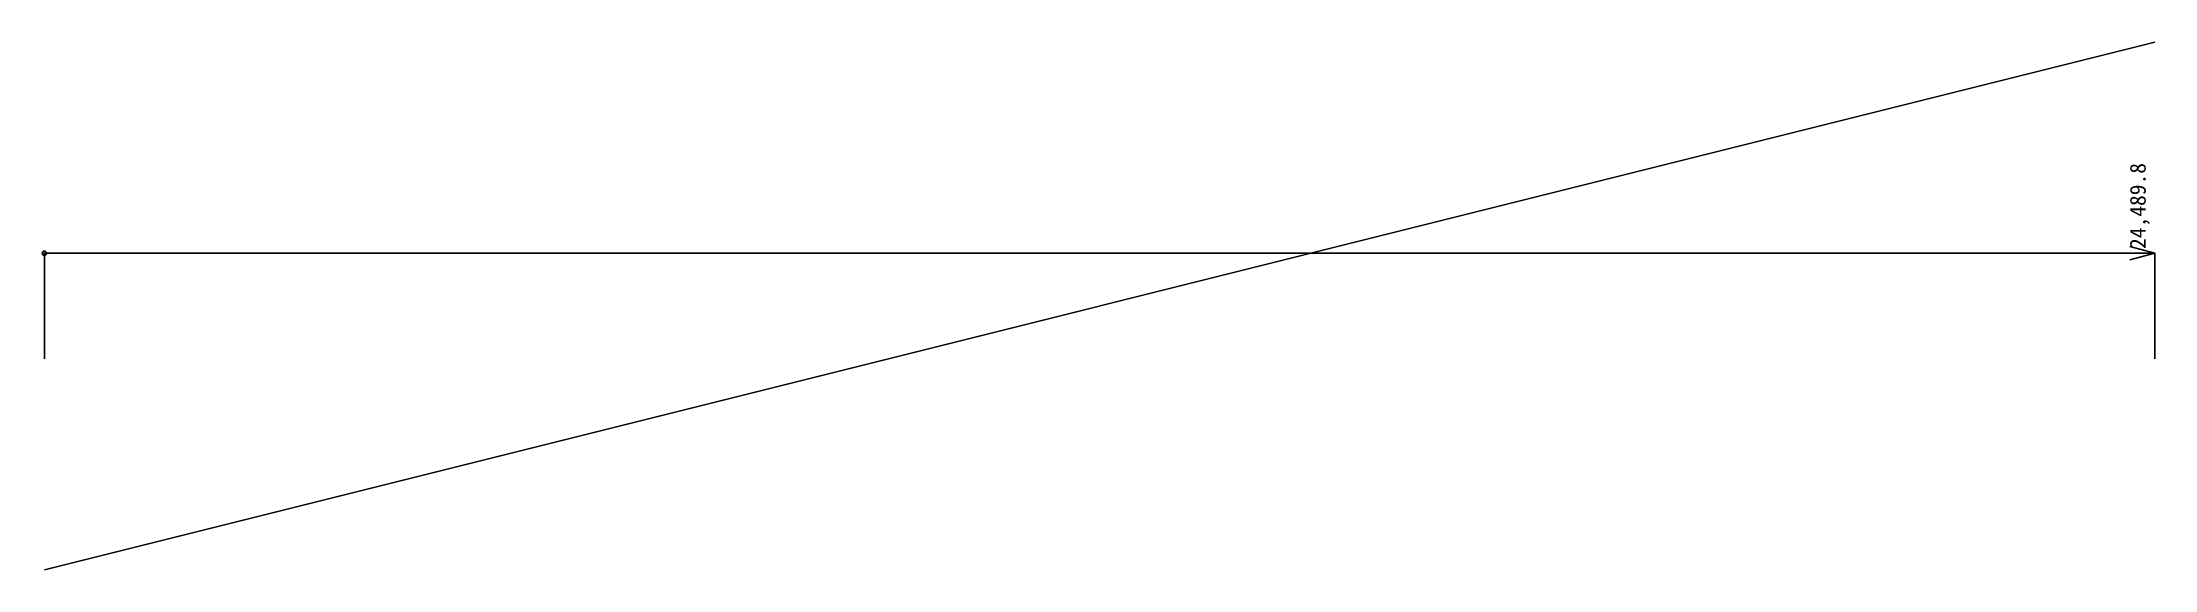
# Model space of a CAD drawing. Units: millimetres at full size, sheet at 1:100. Extents: x -15576 to 8939, y -15735 to -9612.
import ezdxf
from ezdxf.enums import TextEntityAlignment as Align

# ---------------------------------------------------------------- set-up
doc = ezdxf.new("R2010")
doc.units = ezdxf.units.MM
doc.header["$LTSCALE"] = 100
doc.header["$PDMODE"] = 32
doc.header["$PDSIZE"] = 50
doc.layers.add('0-0', color=4, linetype='Continuous')
doc.styles.add('ＭＳ ゴシック', font='')
doc.styles.get('ＭＳ ゴシック').set_extended_font_data('MS Gothic')

msp = doc.modelspace()

# ---------------------------------------------------------------- linework, layer by layer
at = {"layer": '0-0', "color": 7}
msp.add_line((-15551, -15734.7), (8938.8, -9612.2), dxfattribs=at)
at = {"layer": '0-0'}
for p, q in [((8938.8, -12061.2), (8649, -11983.6)), ((-15551, -12061.2), (8938.8, -12061.2)), ((-15551, -12061.2), (-15551, -13285.7)), ((8938.8, -12061.2), (8649, -12138.9)), ((8938.8, -12061.2), (8938.8, -13285.7))]:
    msp.add_line(p, q, dxfattribs=at)
msp.add_point((-15551, -12061.2), dxfattribs=at)

# ---------------------------------------------------------------- texts
at = {"layer": '0-0', "style": 'ＭＳ ゴシック'}
msp.add_text('24,489.8', height=183.3, rotation=90, dxfattribs=at).set_placement((8888.8, -12011.2), align=Align.BOTTOM_LEFT)

doc.saveas('drawing.dxf')
